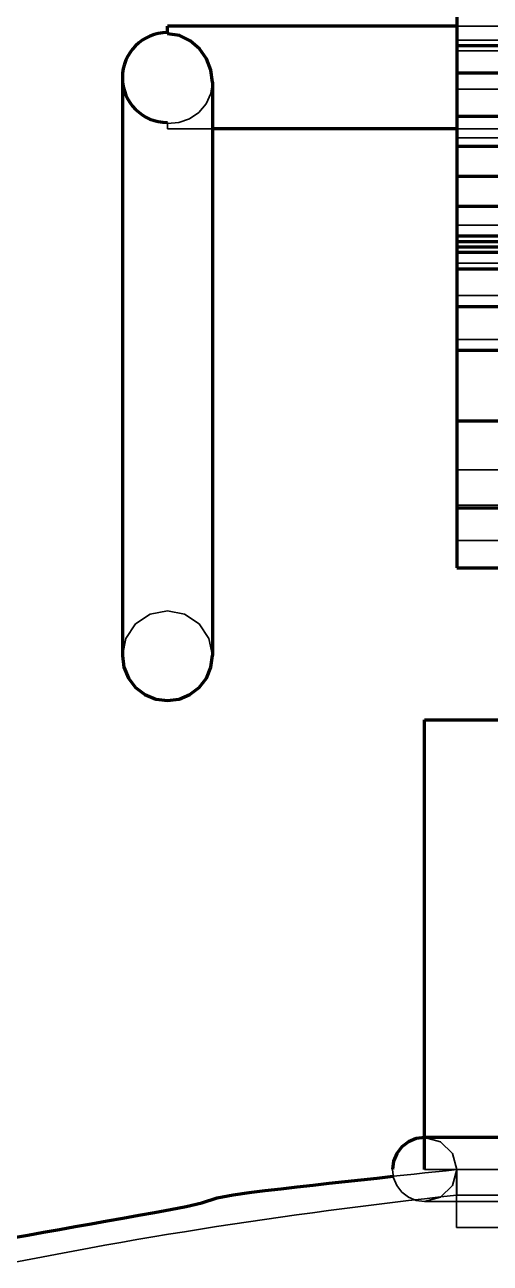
# Model space of a CAD drawing. Header units: millimetres. Extents: x 0 to 2382, y 0 to 420.
# Drawn here: x 300.94 to 308.18, y 343.91 to 363.19 of the extents above; entities that cross this region are included whole.
import ezdxf

# ---------------------------------------------------------------- set-up
doc = ezdxf.new("R2010")
doc.units = ezdxf.units.MM
doc.linetypes.add('IRAM-E-TRAZOS', pattern=[5, 4, -1])
doc.layers.add('01-VISIBLE', color=7, linetype='CONTINUOUS', lineweight=70)
doc.layers.add('02-OCULTA', color=4, linetype='IRAM-E-TRAZOS', lineweight=35)

msp = doc.modelspace()

# ---------------------------------------------------------------- linework, layer by layer
at = {"layer": '01-VISIBLE'}
for p, q in [((307.662, 367.436), (307.662, 362.866)), ((307.662, 363.166), (303.162, 363.166)), ((307.662, 362.866), (308.662, 362.866)), ((307.662, 362.866), (307.662, 362.441)), ((307.662, 362.441), (308.412, 362.441)), ((307.662, 362.441), (307.662, 361.766)), ((307.662, 361.766), (308.412, 361.766)), ((307.662, 361.766), (307.662, 361.296)), ((307.662, 361.566), (303.862, 361.566)), ((307.662, 361.296), (308.662, 361.296)), ((307.662, 361.296), (307.662, 360.831)), ((307.662, 360.831), (307.662, 360.366)), ((307.662, 360.831), (308.662, 360.831)), ((307.662, 360.366), (308.662, 360.366)), ((307.662, 360.366), (307.662, 359.901)), ((307.662, 359.901), (309.412, 359.901)), ((307.662, 359.901), (307.662, 359.816)), ((307.662, 359.816), (307.662, 359.731)), ((307.662, 359.816), (309.412, 359.816)), ((307.662, 359.731), (307.662, 359.646)), ((307.662, 359.731), (309.412, 359.731)), ((307.662, 359.646), (307.662, 359.391)), ((307.662, 359.646), (309.412, 359.646)), ((307.662, 359.391), (307.662, 358.801)), ((307.662, 359.391), (309.412, 359.391)), ((307.662, 358.801), (307.662, 358.121)), ((307.662, 358.801), (309.412, 358.801)), ((307.662, 358.121), (307.662, 357.021)), ((307.662, 358.121), (309.412, 358.121)), ((307.662, 357.021), (307.662, 355.666)), ((307.662, 357.021), (309.412, 357.021)), ((307.662, 355.666), (307.662, 354.736)), ((307.662, 355.666), (309.412, 355.666)), ((307.662, 354.736), (309.412, 354.736)), ((307.162, 345.366), (307.162, 352.366))]:
    msp.add_line(p, q, dxfattribs=at)
for points in [[(303.162, 363.049), (303.162, 363.069), (303.162, 363.088), (303.162, 363.108), (303.162, 363.127), (303.162, 363.147), (303.162, 363.166)], [(303.862, 362.295), (303.837, 362.482), (303.768, 362.658), (303.66, 362.813), (303.518, 362.938), (303.348, 363.02), (303.162, 363.049)], [(302.462, 362.366), (302.462, 362.109), (302.462, 361.852), (302.462, 361.595), (302.462, 361.337), (302.462, 361.08), (302.462, 360.823), (302.462, 360.566), (302.462, 360.309), (302.462, 360.052), (302.462, 359.795), (302.462, 359.537), (302.462, 359.28), (302.462, 359.023), (302.462, 358.766), (302.462, 358.509), (302.462, 358.252), (302.462, 357.995), (302.462, 357.737), (302.462, 357.48), (302.462, 357.223), (302.462, 356.966), (302.462, 356.709), (302.462, 356.452), (302.462, 356.195), (302.462, 355.937), (302.462, 355.68), (302.462, 355.423), (302.462, 355.166), (302.462, 354.909), (302.462, 354.652), (302.462, 354.395), (302.462, 354.137), (302.462, 353.88), (302.462, 353.623), (302.462, 353.366)], [(303.862, 362.295), (303.862, 362.04), (303.862, 361.785), (303.862, 361.53), (303.862, 361.274), (303.862, 361.019), (303.862, 360.764), (303.862, 360.509), (303.862, 360.254), (303.862, 359.999), (303.862, 359.744), (303.862, 359.489), (303.862, 359.234), (303.862, 358.978), (303.862, 358.723), (303.862, 358.468), (303.862, 358.213), (303.862, 357.958), (303.862, 357.703), (303.862, 357.448), (303.862, 357.193), (303.862, 356.938), (303.862, 356.682), (303.862, 356.427), (303.862, 356.172), (303.862, 355.917), (303.862, 355.662), (303.862, 355.407), (303.862, 355.152), (303.862, 354.897), (303.862, 354.642), (303.862, 354.386), (303.862, 354.131), (303.862, 353.876), (303.862, 353.621), (303.862, 353.366)], [(302.462, 353.366), (302.486, 353.185), (302.555, 353.016), (302.667, 352.871), (302.812, 352.76), (302.98, 352.69), (303.162, 352.666)], [(303.162, 352.666), (303.343, 352.69), (303.512, 352.76), (303.657, 352.871), (303.768, 353.016), (303.838, 353.185), (303.862, 353.366)], [(307.162, 352.366), (307.42, 352.366), (307.677, 352.366), (307.935, 352.366), (308.193, 352.366), (308.451, 352.366), (308.709, 352.366), (308.967, 352.366), (309.225, 352.366), (309.483, 352.366), (309.741, 352.366), (309.999, 352.366), (310.256, 352.366), (310.514, 352.366), (310.772, 352.366), (311.03, 352.366), (311.288, 352.366), (311.546, 352.366), (311.804, 352.366), (312.062, 352.366)], [(307.162, 345.866), (307.032, 345.849), (306.912, 345.799), (306.808, 345.72), (306.729, 345.616), (306.679, 345.495), (306.662, 345.366)], [(312.062, 345.866), (311.804, 345.866), (311.546, 345.866), (311.288, 345.866), (311.03, 345.866), (310.772, 345.866), (310.514, 345.866), (310.256, 345.866), (309.999, 345.866), (309.741, 345.866), (309.483, 345.866), (309.225, 345.866), (308.967, 345.866), (308.709, 345.866), (308.451, 345.866), (308.193, 345.866), (307.935, 345.866), (307.677, 345.866), (307.42, 345.866), (307.162, 345.866)], [(300.743, 344.301), (300.989, 344.346), (301.236, 344.39), (301.483, 344.434), (301.729, 344.478), (301.976, 344.521), (302.223, 344.565), (302.47, 344.609), (302.716, 344.654), (302.963, 344.698), (303.209, 344.743), (303.455, 344.791), (303.699, 344.849), (303.937, 344.927), (304.184, 344.972), (304.432, 345.006), (304.681, 345.037), (304.93, 345.066), (305.179, 345.095), (305.428, 345.123), (305.677, 345.151), (305.926, 345.179), (306.175, 345.206), (306.424, 345.233), (306.673, 345.26)]]:
    msp.add_lwpolyline(points, dxfattribs=at)
msp.add_arc((303.162, 362.366), 0.7, 90, -90, dxfattribs=at)
at = {"layer": '02-OCULTA'}
for p, q in [((307.662, 362.951), (307.662, 364.391)), ((325.162, 363.166), (307.662, 363.166)), ((325.162, 363.166), (307.662, 363.166)), ((307.662, 362.951), (325.162, 362.951)), ((307.662, 362.781), (307.662, 362.951)), ((307.662, 362.951), (325.162, 362.951)), ((307.662, 362.781), (325.162, 362.781)), ((307.662, 362.186), (307.662, 362.781)), ((307.662, 362.781), (325.162, 362.781)), ((307.662, 362.186), (325.162, 362.186)), ((307.662, 361.426), (307.662, 362.186)), ((303.862, 361.566), (303.162, 361.566)), ((325.412, 361.566), (307.662, 361.566)), ((325.162, 361.566), (307.662, 361.566)), ((307.662, 361.426), (325.162, 361.426)), ((307.662, 360.071), (307.662, 361.426)), ((307.662, 360.831), (325.162, 360.831)), ((307.662, 360.071), (325.162, 360.071)), ((307.662, 359.476), (307.662, 360.071)), ((307.662, 359.731), (325.162, 359.731)), ((307.662, 359.476), (325.162, 359.476)), ((307.662, 358.971), (307.662, 359.476)), ((307.662, 358.971), (325.162, 358.971)), ((307.662, 358.291), (307.662, 358.971)), ((307.662, 358.291), (325.162, 358.291)), ((307.662, 356.261), (307.662, 358.291)), ((307.662, 356.261), (325.162, 356.261)), ((307.662, 355.711), (307.662, 356.261)), ((307.662, 355.711), (325.162, 355.711)), ((307.662, 355.161), (307.662, 355.711)), ((307.662, 355.161), (325.162, 355.161)), ((307.662, 354.736), (307.662, 355.161)), ((307.662, 354.736), (325.162, 354.736)), ((307.657, 344.465), (307.657, 345.366)), ((307.662, 345.366), (307.662, 344.965))]:
    msp.add_line(p, q, dxfattribs=at)
for points in [[(303.162, 363.166), (303.162, 363.147), (303.162, 363.127), (303.162, 363.108), (303.162, 363.088), (303.162, 363.069), (303.162, 363.049)], [(307.662, 363.166), (307.662, 362.899), (307.662, 362.633), (307.662, 362.366), (307.662, 362.099), (307.662, 361.833), (307.662, 361.566)], [(307.662, 361.566), (307.662, 361.833), (307.662, 362.099), (307.662, 362.366), (307.662, 362.633), (307.662, 362.899), (307.662, 363.166)], [(303.162, 363.049), (303.162, 363.052), (303.162, 363.055), (303.162, 363.058), (303.162, 363.06), (303.162, 363.063), (303.162, 363.066)], [(303.162, 363.066), (303.162, 363.063), (303.162, 363.06), (303.162, 363.058), (303.162, 363.055), (303.162, 363.052), (303.162, 363.049)], [(303.862, 362.295), (303.837, 362.482), (303.768, 362.658), (303.66, 362.813), (303.518, 362.938), (303.348, 363.02), (303.162, 363.049)], [(302.462, 362.366), (302.462, 362.109), (302.462, 361.852), (302.462, 361.595), (302.462, 361.337), (302.462, 361.08), (302.462, 360.823), (302.462, 360.566), (302.462, 360.309), (302.462, 360.052), (302.462, 359.795), (302.462, 359.537), (302.462, 359.28), (302.462, 359.023), (302.462, 358.766), (302.462, 358.509), (302.462, 358.252), (302.462, 357.995), (302.462, 357.737), (302.462, 357.48), (302.462, 357.223), (302.462, 356.966), (302.462, 356.709), (302.462, 356.452), (302.462, 356.195), (302.462, 355.937), (302.462, 355.68), (302.462, 355.423), (302.462, 355.166), (302.462, 354.909), (302.462, 354.652), (302.462, 354.395), (302.462, 354.137), (302.462, 353.88), (302.462, 353.623), (302.462, 353.366)], [(303.162, 361.649), (303.338, 361.668), (303.505, 361.726), (303.653, 361.824), (303.767, 361.958), (303.838, 362.12), (303.862, 362.295)], [(303.162, 361.649), (303.338, 361.668), (303.505, 361.726), (303.653, 361.824), (303.767, 361.958), (303.838, 362.12), (303.862, 362.295)], [(303.862, 362.295), (303.862, 362.04), (303.862, 361.785), (303.862, 361.53), (303.862, 361.274), (303.862, 361.019), (303.862, 360.764), (303.862, 360.509), (303.862, 360.254), (303.862, 359.999), (303.862, 359.744), (303.862, 359.489), (303.862, 359.234), (303.862, 358.978), (303.862, 358.723), (303.862, 358.468), (303.862, 358.213), (303.862, 357.958), (303.862, 357.703), (303.862, 357.448), (303.862, 357.193), (303.862, 356.938), (303.862, 356.682), (303.862, 356.427), (303.862, 356.172), (303.862, 355.917), (303.862, 355.662), (303.862, 355.407), (303.862, 355.152), (303.862, 354.897), (303.862, 354.642), (303.862, 354.386), (303.862, 354.131), (303.862, 353.876), (303.862, 353.621), (303.862, 353.366)], [(303.162, 361.666), (303.162, 361.663), (303.162, 361.66), (303.162, 361.658), (303.162, 361.655), (303.162, 361.652), (303.162, 361.649)], [(303.162, 361.649), (303.162, 361.652), (303.162, 361.655), (303.162, 361.658), (303.162, 361.66), (303.162, 361.663), (303.162, 361.666)], [(303.162, 361.649), (303.162, 361.635), (303.162, 361.622), (303.162, 361.608), (303.162, 361.594), (303.162, 361.58), (303.162, 361.566)], [(303.162, 361.566), (303.162, 361.58), (303.162, 361.594), (303.162, 361.608), (303.162, 361.622), (303.162, 361.635), (303.162, 361.649)], [(302.462, 353.366), (302.515, 353.634), (302.667, 353.861), (302.894, 354.013), (303.162, 354.066), (303.43, 354.013), (303.657, 353.861), (303.808, 353.634), (303.862, 353.366)], [(308.412, 352.366), (308.162, 352.366), (307.912, 352.366), (307.662, 352.366), (307.412, 352.366), (307.162, 352.366)], [(308.412, 345.866), (308.162, 345.866), (307.912, 345.866), (307.662, 345.866), (307.412, 345.866), (307.162, 345.866)], [(307.162, 345.866), (307.412, 345.799), (307.595, 345.616), (307.662, 345.366), (307.595, 345.116), (307.412, 344.933), (307.162, 344.866)], [(306.662, 345.366), (306.679, 345.237), (306.729, 345.116), (306.808, 345.012), (306.912, 344.933), (307.032, 344.883), (307.162, 344.866)], [(306.673, 345.26), (306.838, 345.278), (307.003, 345.295), (307.167, 345.312), (307.332, 345.33), (307.497, 345.347), (307.662, 345.366)], [(308.412, 345.366), (308.162, 345.366), (307.912, 345.366), (307.662, 345.366), (307.412, 345.366), (307.162, 345.366)], [(307.162, 345.366), (307.412, 345.366), (307.662, 345.366), (307.912, 345.366), (308.162, 345.366), (308.412, 345.366)], [(308.407, 345.366), (308.157, 345.366), (307.907, 345.366), (307.657, 345.366)], [(307.657, 345.366), (307.907, 345.366), (308.157, 345.366), (308.407, 345.366)], [(308.434, 345.366), (308.176, 345.366), (307.919, 345.366), (307.662, 345.366)], [(307.662, 345.366), (307.915, 345.366), (308.169, 345.366), (308.423, 345.366)], [(307.662, 344.965), (307.412, 344.938), (307.162, 344.91), (306.913, 344.881), (306.663, 344.852), (306.414, 344.822), (306.164, 344.791), (305.915, 344.759), (305.666, 344.726), (305.417, 344.693), (305.168, 344.659), (304.92, 344.624), (304.671, 344.588), (304.422, 344.552), (304.174, 344.514), (303.926, 344.476), (303.677, 344.437), (303.429, 344.398), (303.181, 344.357), (302.934, 344.316), (302.686, 344.274), (302.438, 344.231), (302.191, 344.187), (301.944, 344.142), (301.697, 344.097), (301.45, 344.05), (301.203, 344.003), (300.956, 343.955), (300.71, 343.907)], [(308.412, 344.965), (308.162, 344.965), (307.912, 344.965), (307.662, 344.965)], [(307.662, 344.965), (307.912, 344.965), (308.162, 344.965), (308.412, 344.965)], [(307.162, 344.866), (307.412, 344.866), (307.662, 344.866), (307.912, 344.866), (308.162, 344.866), (308.412, 344.866)], [(307.162, 344.866), (307.412, 344.866), (307.662, 344.866), (307.912, 344.866), (308.162, 344.866), (308.412, 344.866)], [(308.407, 344.465), (308.157, 344.465), (307.907, 344.465), (307.657, 344.465)], [(307.657, 344.465), (307.907, 344.465), (308.157, 344.465), (308.407, 344.465)]]:
    msp.add_lwpolyline(points, dxfattribs=at)

doc.saveas('drawing.dxf')
